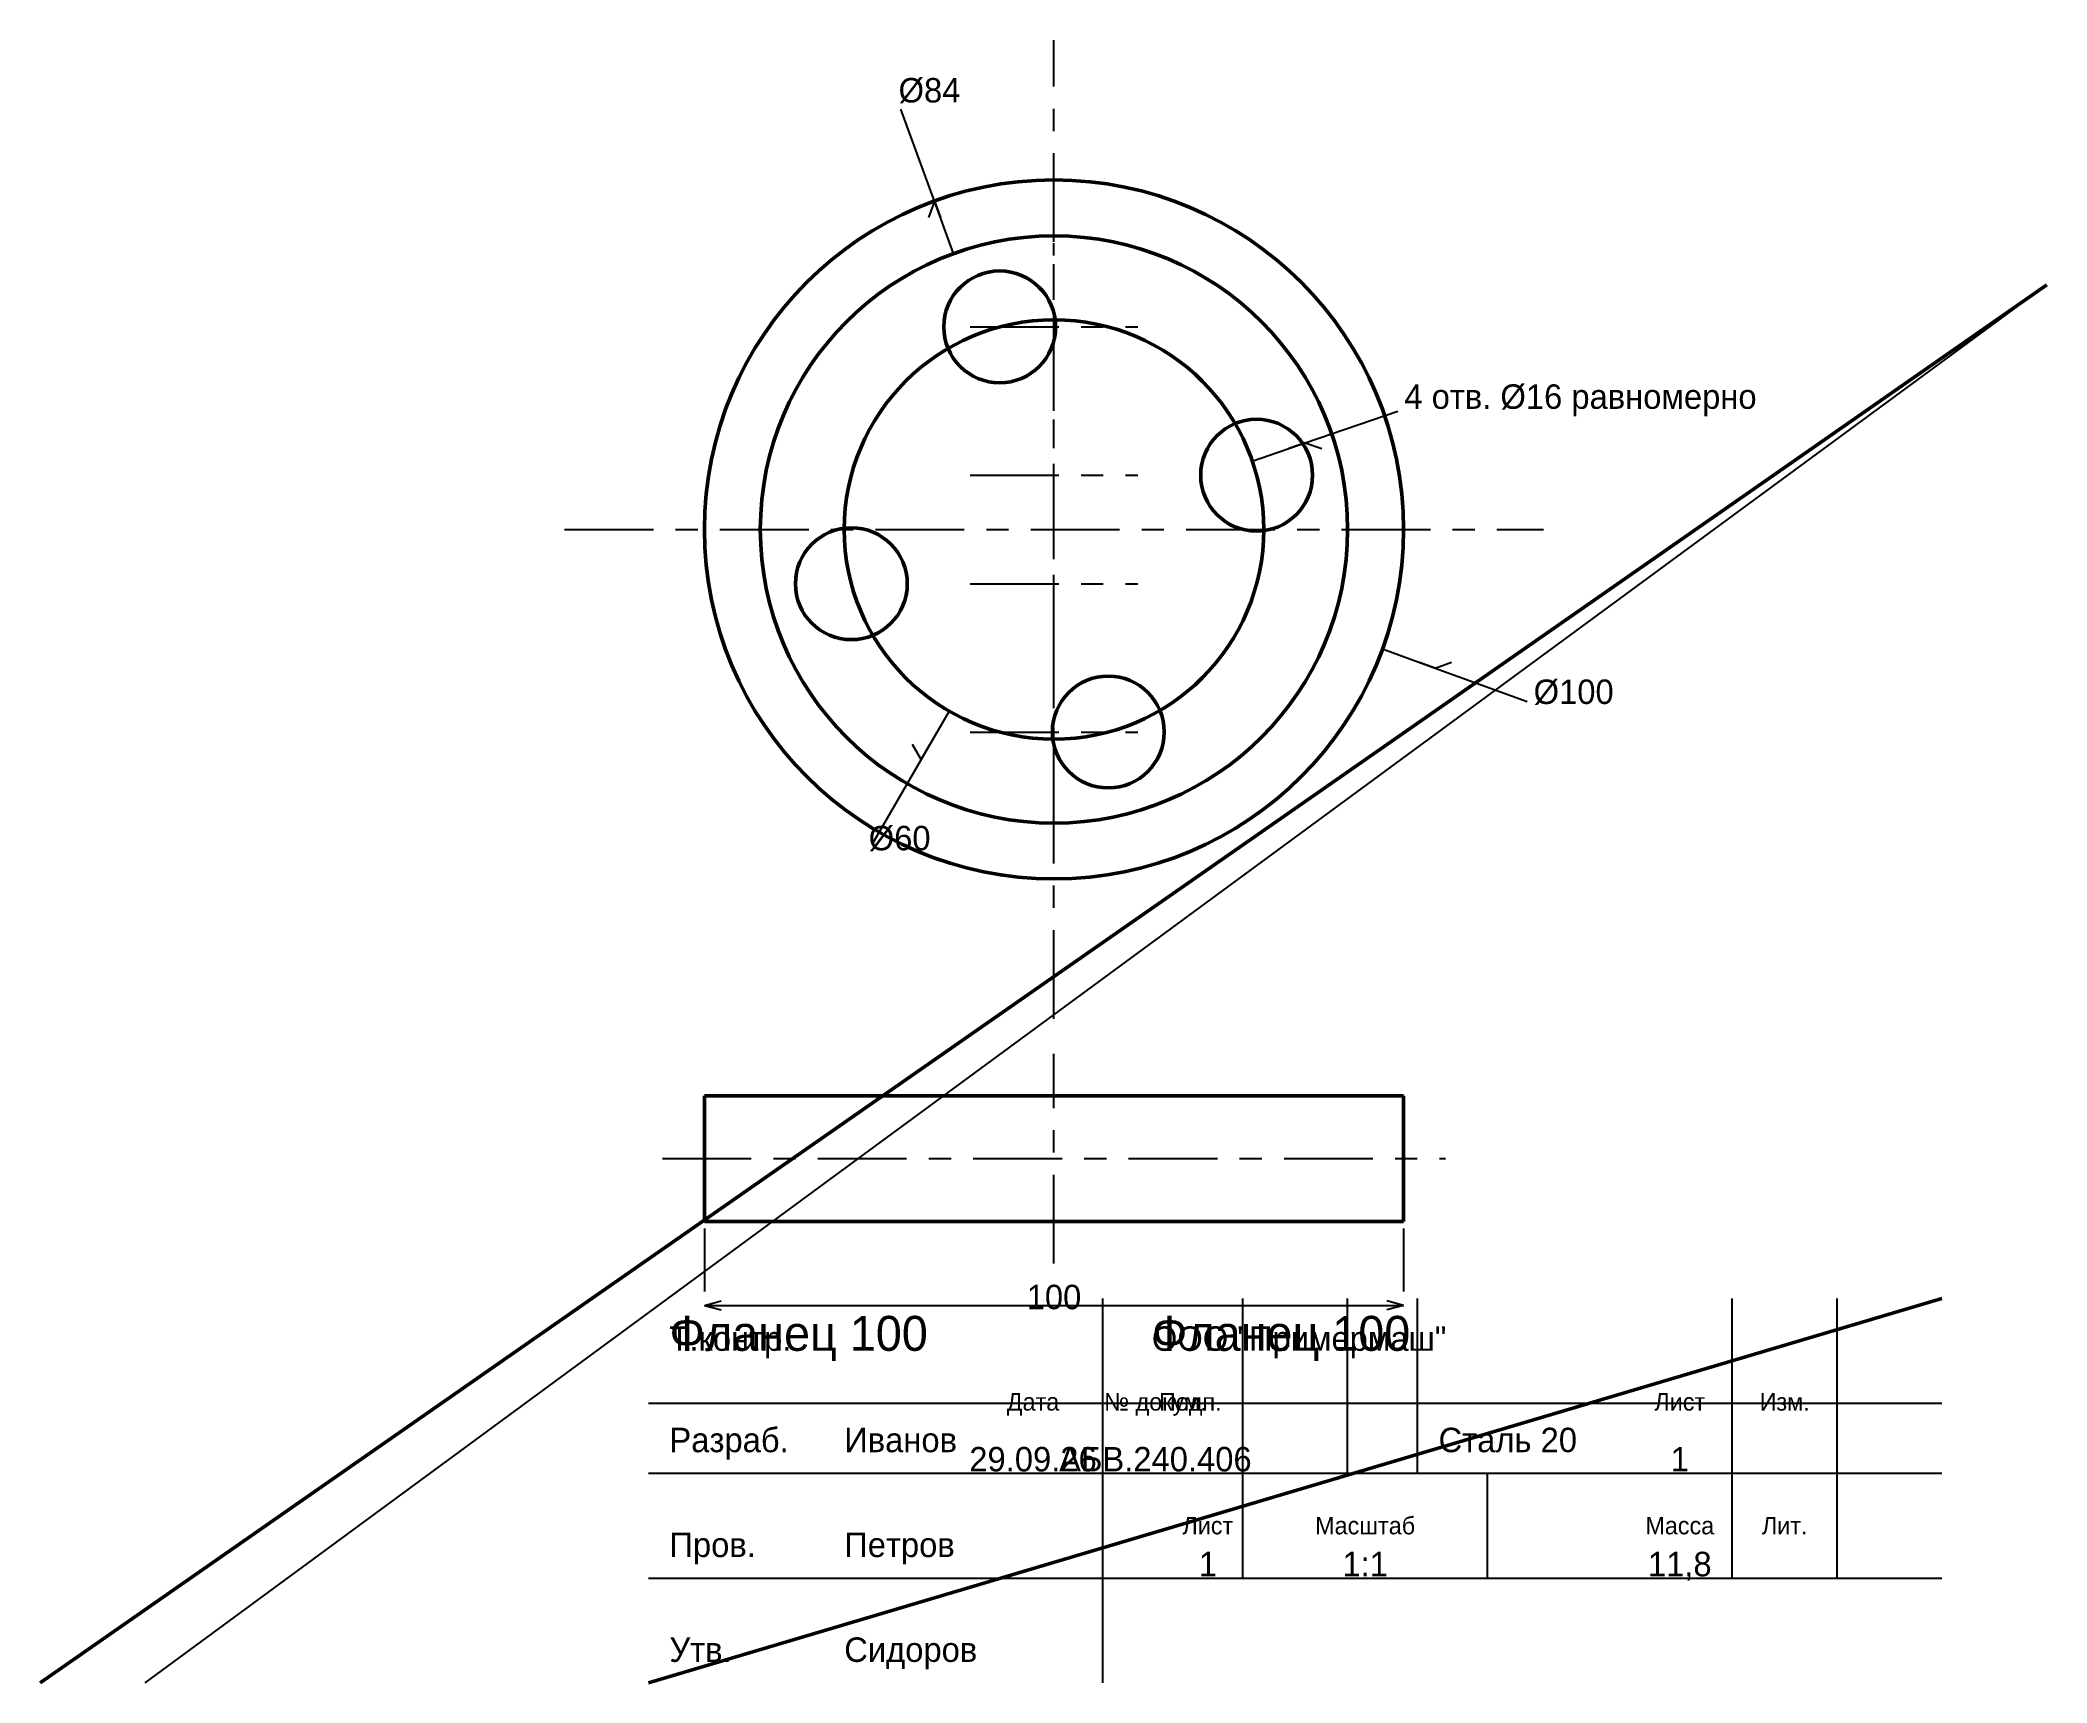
# Model space of a CAD drawing. Header units: millimetres. Extents: x 5 to 292, y 5 to 240.
import ezdxf
from ezdxf.enums import TextEntityAlignment as Align

# ---------------------------------------------------------------- set-up
doc = ezdxf.new("R2010")
doc.units = ezdxf.units.MM
doc.linetypes.add('CENTER', pattern=[22.225, 12.7, -3.175, 3.175, -3.175])
doc.linetypes.add('DASHED', pattern=[9, 6, -3])
for name, color, linetype, lineweight in [('AXIS', 7, 'CENTER', 25), ('DIMS', 7, 'CONTINUOUS', 25), ('MAIN', 7, 'CONTINUOUS', 50), ('TEXT', 7, 'CONTINUOUS', 25), ('THIN', 7, 'CONTINUOUS', 25)]:
    doc.layers.add(name, color=color, linetype=linetype, lineweight=lineweight)

msp = doc.modelspace()

# ---------------------------------------------------------------- linework, layer by layer
at = {"layer": 'AXIS', "linetype": 'CENTER', "lineweight": 25}
for p, q in [((150, 100), (150, 240)), ((150, 186.978), (150, 210.978)), ((138, 198.978), (162, 198.978)), ((150, 165.765), (150, 189.765)), ((138, 177.765), (162, 177.765)), ((150, 150.235), (150, 174.235)), ((80, 170), (220, 170)), ((138, 162.235), (162, 162.235)), ((150, 129.022), (150, 153.022)), ((138, 141.022), (162, 141.022)), ((150, 65), (150, 95)), ((94, 80), (206, 80))]:
    msp.add_line(p, q, dxfattribs=at)
at = {"layer": 'DIMS', "linetype": 'CONTINUOUS', "lineweight": 25}
for p, q in [((132.899, 216.985), (128.111, 230.14)), ((132.899, 216.985), (132.044, 214.635)), ((135.635, 209.467), (132.899, 216.985)), ((132.899, 216.985), (133.754, 214.635)), ((185.93, 182.372), (199.167, 186.93)), ((178.366, 179.767), (185.93, 182.372)), ((185.93, 182.372), (183.566, 181.558)), ((185.93, 182.372), (188.294, 181.558)), ((196.985, 152.899), (204.502, 150.163)), ((204.502, 150.163), (202.153, 151.018)), ((204.502, 150.163), (206.851, 151.018)), ((204.502, 150.163), (217.658, 145.375)), ((135, 144.019), (131, 137.091)), ((131, 137.091), (129.75, 139.256)), ((131, 137.091), (132.25, 139.256)), ((131, 137.091), (124, 124.967)), ((100, 70), (100, 61)), ((200, 70), (200, 61)), ((100, 59), (102.415, 59.647)), ((100, 59), (200, 59)), ((100, 59), (102.415, 58.353)), ((200, 59), (197.585, 59.647)), ((200, 59), (197.585, 58.353))]:
    msp.add_line(p, q, dxfattribs=at)
at = {"layer": 'MAIN', "linetype": 'CONTINUOUS', "lineweight": 50}
for p, q in [((5, 5), (292, 205)), ((100, 89), (200, 89)), ((100, 71), (100, 89)), ((200, 71), (200, 89)), ((100, 71), (200, 71)), ((92, 5), (277, 60))]:
    msp.add_line(p, q, dxfattribs=at)
for centre, radius in [((150, 170), 50), ((150, 170), 42), ((142.235, 198.978), 8), ((150, 170), 30), ((178.978, 177.765), 8), ((121.022, 162.235), 8), ((157.765, 141.022), 8)]:
    msp.add_circle(centre, radius, dxfattribs=at)
at = {"layer": 'THIN', "linetype": 'CONTINUOUS', "lineweight": 25}
for p, q in [((20, 5), (292, 205)), ((157, 5), (157, 60)), ((177, 35), (177, 60)), ((192, 35), (192, 60)), ((202, 35), (202, 60)), ((247, 35), (247, 60)), ((262, 35), (262, 60)), ((92, 45), (277, 45)), ((92, 35), (277, 35)), ((177, 20), (177, 35)), ((212, 20), (212, 35)), ((247, 20), (247, 35)), ((262, 20), (262, 35)), ((92, 20), (277, 20))]:
    msp.add_line(p, q, dxfattribs=at)
at = {"layer": 'THIN', "linetype": 'DASHED', "lineweight": 25}
for p, q in [((100, 71), (110, 71)), ((190, 71), (200, 71))]:
    msp.add_line(p, q, dxfattribs=at)

# ---------------------------------------------------------------- texts
at = {"layer": 'DIMS', "linetype": 'CONTINUOUS', "lineweight": 25}
for s, p in [('%%c84', (127.769, 231.08)), ('4 отв. %%c16 равномерно', (200.112, 187.255)), ('%%c100', (218.598, 145.033)), ('%%c60', (123.5, 124.101))]:
    msp.add_text(s, height=3.5, dxfattribs=at).set_placement(p)
msp.add_text('100', height=3.5, dxfattribs=at).set_placement((150, 60.2), align=Align.MIDDLE_CENTER)
at = {"layer": 'TEXT', "linetype": 'CONTINUOUS', "lineweight": 25}
for s, height, p in [('Фланец 100', 5, (95, 52.5)), ('Фланец 100', 5, (164, 52.5)), ('Т.контр.', 3.5, (95, 52.5)), ('ООО "Примермаш"', 3.5, (164, 52.5)), ('Разраб.', 3.5, (95, 38)), ('Иванов', 3.5, (120, 38)), ('Сталь 20', 3.5, (205, 38)), ('Пров.', 3.5, (95, 23)), ('Петров', 3.5, (120, 23)), ('Утв.', 3.5, (95, 8)), ('Сидоров', 3.5, (120, 8))]:
    msp.add_text(s, height=height, dxfattribs=at).set_placement(p)
for s, height, p in [('Дата', 2.5, (147, 45.2)), ('№ докум.', 2.5, (164.5, 45.2)), ('Подп.', 2.5, (169.5, 45.2)), ('Лист', 2.5, (239.5, 45.2)), ('Изм.', 2.5, (254.5, 45.2)), ('29.09.26', 3.5, (147, 37)), ('АБВ.240.406', 3.5, (164.5, 37)), ('1', 3.5, (239.5, 37)), ('Лист', 2.5, (172, 27.5)), ('Масштаб', 2.5, (194.5, 27.5)), ('Масса', 2.5, (239.5, 27.5)), ('Лит.', 2.5, (254.5, 27.5)), ('1', 3.5, (172, 22)), ('1:1', 3.5, (194.5, 22)), ('11,8', 3.5, (239.5, 22))]:
    msp.add_text(s, height=height, dxfattribs=at).set_placement(p, align=Align.MIDDLE_CENTER)

doc.saveas('drawing.dxf')
